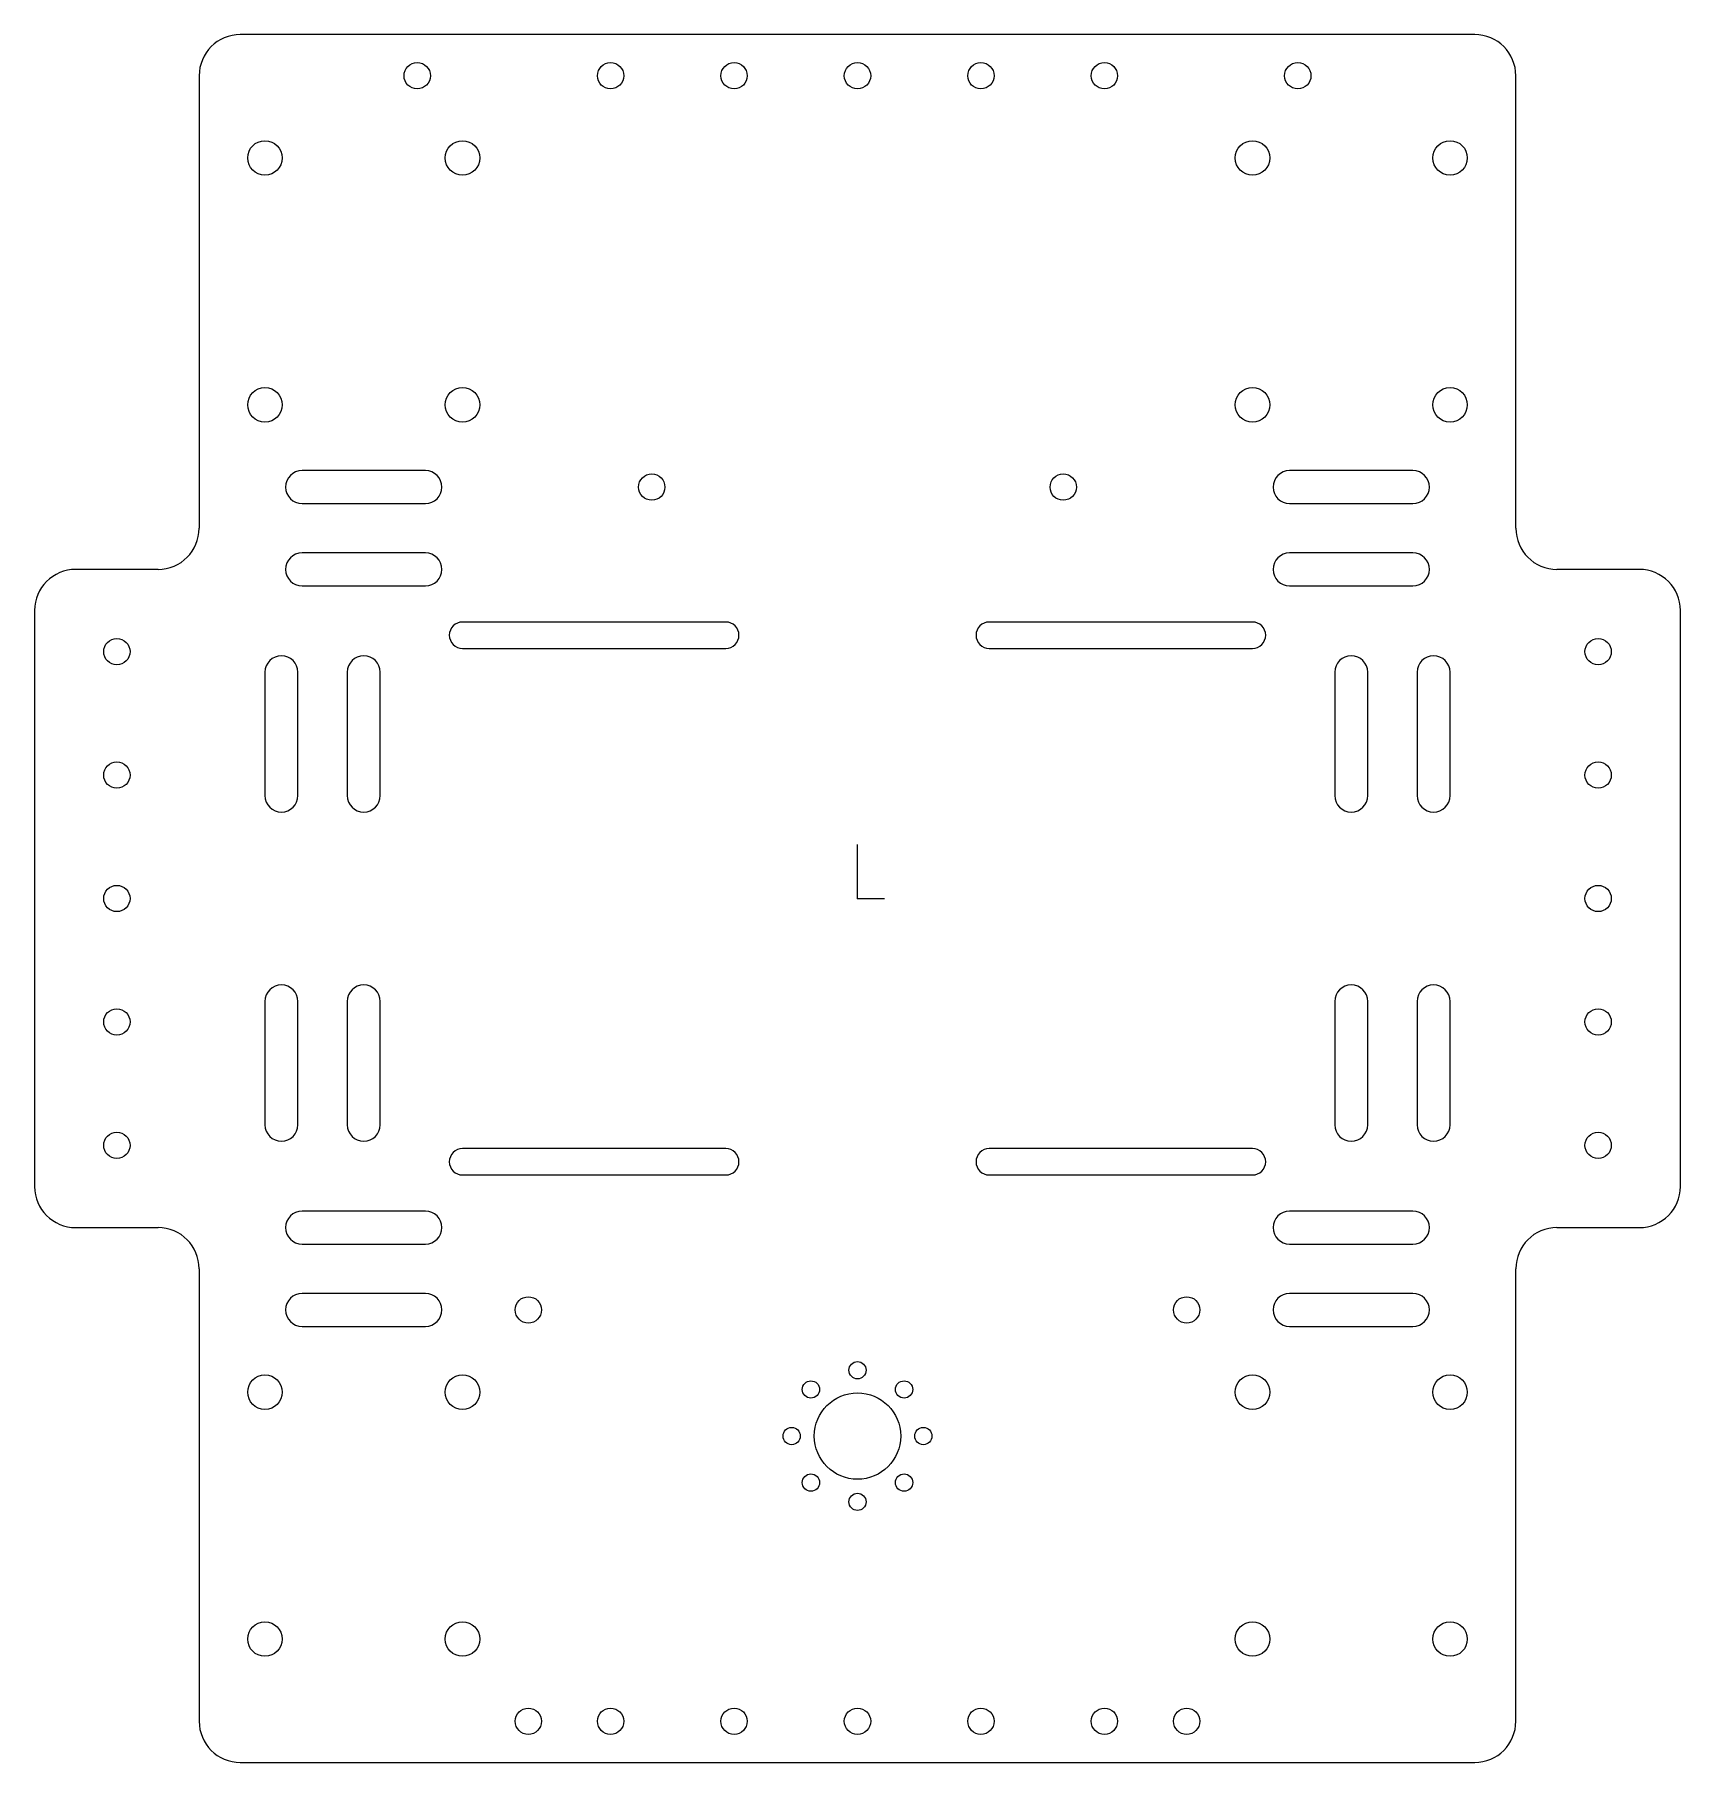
# Model space of a CAD drawing. Header units: millimetres. Extents: x -100 to 100, y -105 to 105.
import ezdxf

# ---------------------------------------------------------------- set-up
doc = ezdxf.new("R2010")
doc.units = ezdxf.units.MM
doc.header["$PDSIZE"] = -1

msp = doc.modelspace()

# ---------------------------------------------------------------- linework, layer by layer
at = {"color": 7, "linetype": 'Continuous', "lineweight": 25}
for p, q in [((75, 105), (-75, 105)), ((-80, 100), (-80, 45)), ((80, 45), (80, 100)), ((-52.5, 52), (-67.5, 52)), ((67.5, 52), (52.5, 52)), ((-67.5, 48), (-52.5, 48)), ((52.5, 48), (67.5, 48)), ((-52.5, 42), (-67.5, 42)), ((67.5, 42), (52.5, 42)), ((-85, 40), (-95, 40)), ((95, 40), (85, 40)), ((-67.5, 38), (-52.5, 38)), ((52.5, 38), (67.5, 38)), ((-100, 35), (-100, -35)), ((-16, 33.6), (-48, 33.6)), ((48, 33.6), (16, 33.6)), ((100, -35), (100, 35)), ((-48, 30.4), (-16, 30.4)), ((16, 30.4), (48, 30.4)), ((-72, 27.5), (-72, 12.5)), ((-68, 12.5), (-68, 27.5)), ((-62, 27.5), (-62, 12.5)), ((-58, 12.5), (-58, 27.5)), ((58, 27.5), (58, 12.5)), ((62, 12.5), (62, 27.5)), ((68, 27.5), (68, 12.5)), ((72, 12.5), (72, 27.5)), ((-72, -12.5), (-72, -27.5)), ((-68, -27.5), (-68, -12.5)), ((-62, -12.5), (-62, -27.5)), ((-58, -27.5), (-58, -12.5)), ((58, -12.5), (58, -27.5)), ((62, -27.5), (62, -12.5)), ((68, -12.5), (68, -27.5)), ((72, -27.5), (72, -12.5)), ((-16, -30.4), (-48, -30.4)), ((48, -30.4), (16, -30.4)), ((-48, -33.6), (-16, -33.6)), ((16, -33.6), (48, -33.6)), ((-52.5, -38), (-67.5, -38)), ((67.5, -38), (52.5, -38)), ((-95, -40), (-85, -40)), ((-67.5, -42), (-52.5, -42)), ((52.5, -42), (67.5, -42)), ((85, -40), (95, -40)), ((-80, -45), (-80, -100)), ((80, -100), (80, -45)), ((-52.5, -48), (-67.5, -48)), ((67.5, -48), (52.5, -48)), ((-67.5, -52), (-52.5, -52)), ((52.5, -52), (67.5, -52)), ((-75, -105), (75, -105))]:
    msp.add_line(p, q, dxfattribs=at)
at = {"color": 7, "linetype": 'Continuous'}
for q in [(0, 6.57), (3.28, 0)]:
    msp.add_line((0, 0), q, dxfattribs=at)
at = {"color": 7, "linetype": 'Continuous', "lineweight": 25}
for centre, radius in [((-53.5, 100), 1.6), ((-30, 100), 1.6), ((-15, 100), 1.6), ((0, 100), 1.6), ((15, 100), 1.6), ((30, 100), 1.6), ((53.5, 100), 1.6), ((-72, 90), 2.1), ((-48, 90), 2.1), ((48, 90), 2.1), ((72, 90), 2.1), ((-72, 60), 2.1), ((-48, 60), 2.1), ((48, 60), 2.1), ((72, 60), 2.1), ((-25, 50), 1.6), ((25, 50), 1.6), ((-90, 30), 1.6), ((90, 30), 1.6), ((-90, 15), 1.6), ((90, 15), 1.6), ((-90, 0), 1.6), ((90, 0), 1.6), ((-90, -15), 1.6), ((90, -15), 1.6), ((-90, -30), 1.6), ((90, -30), 1.6), ((-40, -50), 1.6), ((40, -50), 1.6), ((0, -57.33), 1.05), ((-72, -60), 2.1), ((-48, -60), 2.1), ((-5.66, -59.67), 1.05), ((5.66, -59.67), 1.05), ((48, -60), 2.1), ((72, -60), 2.1), ((0, -65.33), 5.25), ((-8, -65.33), 1.05), ((8, -65.33), 1.05), ((-5.66, -70.99), 1.05), ((5.66, -70.99), 1.05), ((0, -73.33), 1.05), ((-72, -90), 2.1), ((-48, -90), 2.1), ((48, -90), 2.1), ((72, -90), 2.1), ((-40, -100), 1.6), ((-30, -100), 1.6), ((-15, -100), 1.6), ((0, -100), 1.6), ((15, -100), 1.6), ((30, -100), 1.6), ((40, -100), 1.6)]:
    msp.add_circle(centre, radius, dxfattribs=at)
for centre, radius, start, end in [((-75, 100), 5, 90, 180), ((75, 100), 5, 0, 90), ((-67.5, 50), 2, 90, 270), ((-52.5, 50), 2, 270, 90), ((52.5, 50), 2, 90, 270), ((67.5, 50), 2, 270, 90), ((-85, 45), 5, 270, 0), ((85, 45), 5, 180, 270), ((-67.5, 40), 2, 90, 270), ((-52.5, 40), 2, 270, 90), ((52.5, 40), 2, 90, 270), ((67.5, 40), 2, 270, 90), ((-95, 35), 5, 90, 180), ((95, 35), 5, 0, 90), ((-48, 32), 1.6, 90, 270), ((-16, 32), 1.6, 270, 90), ((16, 32), 1.6, 90, 270), ((48, 32), 1.6, 270, 90), ((-70, 27.5), 2, 360, 180), ((-60, 27.5), 2, 0, 180), ((60, 27.5), 2, 0, 180), ((70, 27.5), 2, 360, 180), ((-70, 12.5), 2, 180, 0), ((-60, 12.5), 2, 180, 0), ((60, 12.5), 2, 180, 0), ((70, 12.5), 2, 180, 0), ((-70, -12.5), 2, 360, 180), ((-60, -12.5), 2, 0, 180), ((60, -12.5), 2, 0, 180), ((70, -12.5), 2, 360, 180), ((-70, -27.5), 2, 180, 0), ((-60, -27.5), 2, 180, 0), ((60, -27.5), 2, 180, 0), ((70, -27.5), 2, 180, 0), ((-48, -32), 1.6, 90, 270), ((-16, -32), 1.6, 270, 90), ((16, -32), 1.6, 90, 270), ((48, -32), 1.6, 270, 90), ((-95, -35), 5, 180, 270), ((95, -35), 5, 270, 0), ((-67.5, -40), 2, 90, 270), ((-52.5, -40), 2, 270, 90), ((52.5, -40), 2, 90, 270), ((67.5, -40), 2, 270, 90), ((-85, -45), 5, 0, 90), ((85, -45), 5, 90, 180), ((-67.5, -50), 2, 90, 270), ((-52.5, -50), 2, 270, 90), ((52.5, -50), 2, 90, 270), ((67.5, -50), 2, 270, 90), ((-75, -100), 5, 180, 270), ((75, -100), 5, 270, 0)]:
    msp.add_arc(centre, radius, start, end, dxfattribs=at)
at = {"color": 7, "linetype": 'Continuous'}
msp.add_point((0, 0), dxfattribs=at)

doc.saveas('drawing.dxf')
